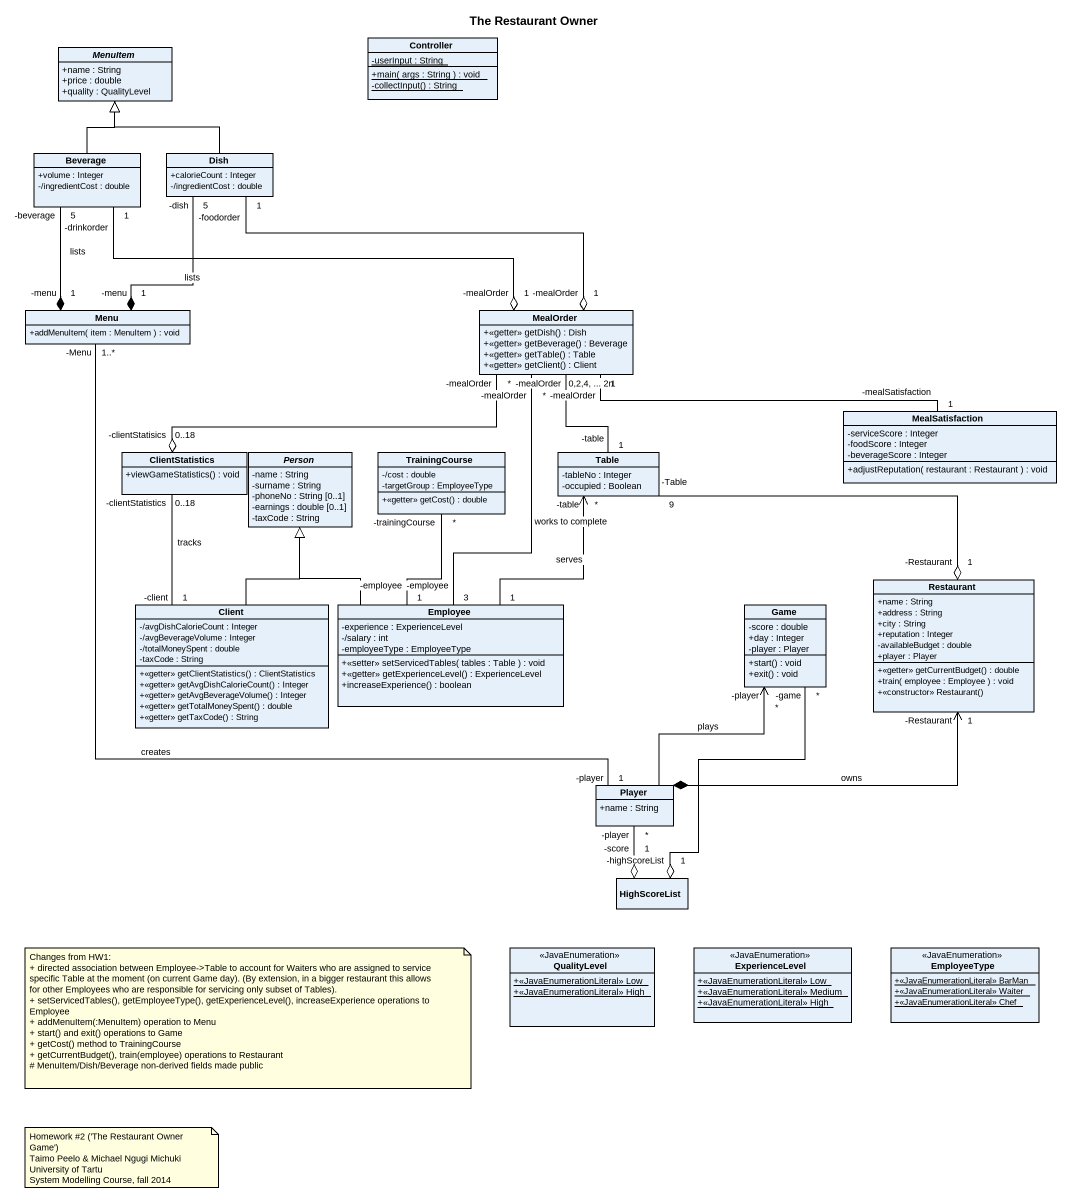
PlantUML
@startuml
title The Restaurant Owner
hide circle
hide empty members
skinparam classAttributeIconSize 0
abstract class MenuItem {
  +name : String
  +price : double
  +quality : QualityLevel
}
class Controller {
  {static} -userInput : String
  {static} +main( args : String ) : void
  {static} -collectInput() : String
}
class Beverage {
  +volume : Integer
  -/ingredientCost : double
}
class Dish {
  +calorieCount : Integer
  -/ingredientCost : double
}
class Menu {
  +addMenuItem( item : MenuItem ) : void
}
class MealOrder {
  +<<getter>> getDish() : Dish
  +<<getter>> getBeverage() : Beverage
  +<<getter>> getTable() : Table
  +<<getter>> getClient() : Client
}
class MealSatisfaction {
  -serviceScore : Integer
  -foodScore : Integer
  -beverageScore : Integer
  +adjustReputation( restaurant : Restaurant ) : void
}
class ClientStatistics {
  +viewGameStatistics() : void
}
abstract class "Person" as Person_ {
  -name : String
  -surname : String
  -phoneNo : String [0..1]
  -earnings : double [0..1]
  -taxCode : String
}
class TrainingCourse {
  -/cost : double
  -targetGroup : EmployeeType
  +<<getter>> getCost() : double
}
class Table {
  -tableNo : Integer
  -occupied : Boolean
}
class Client {
  -/avgDishCalorieCount : Integer
  -/avgBeverageVolume : Integer
  -/totalMoneySpent : double
  -taxCode : String
  +<<getter>> getClientStatistics() : ClientStatistics
  +<<getter>> getAvgDishCalorieCount() : Integer
  +<<getter>> getAvgBeverageVolume() : Integer
  +<<getter>> getTotalMoneySpent() : double
  +<<getter>> getTaxCode() : String
}
class Employee {
  -experience : ExperienceLevel
  -/salary : int
  -employeeType : EmployeeType
  +<<setter>> setServicedTables( tables : Table ) : void
  +<<getter>> getExperienceLevel() : ExperienceLevel
  +increaseExperience() : boolean
}
class Game {
  -score : double
  +day : Integer
  -player : Player
  +start() : void
  +exit() : void
}
class Restaurant {
  +name : String
  +address : String
  +city : String
  +reputation : Integer
  -availableBudget : double
  +player : Player
  +<<getter>> getCurrentBudget() : double
  +train( employee : Employee ) : void
  +<<constructor>> Restaurant()
}
class Player {
  +name : String
}
class HighScoreList
class QualityLevel <<JavaEnumeration>> {
  {static} +<<JavaEnumerationLiteral>> Low
  {static} +<<JavaEnumerationLiteral>> High
}
class ExperienceLevel <<JavaEnumeration>> {
  {static} +<<JavaEnumerationLiteral>> Low
  {static} +<<JavaEnumerationLiteral>> Medium
  {static} +<<JavaEnumerationLiteral>> High
}
class EmployeeType <<JavaEnumeration>> {
  {static} +<<JavaEnumerationLiteral>> BarMan
  {static} +<<JavaEnumerationLiteral>> Waiter
  {static} +<<JavaEnumerationLiteral>> Chef
}
Beverage -up-|> MenuItem
Dish -up-|> MenuItem
Menu "1\n-menu" *-up- "5\n-beverage" Beverage : lists
Menu "1\n-menu" *-up- "5\n-dish" Dish : lists
MealOrder "1\n-mealOrder" o-left- "1\n-drinkorder" Beverage
MealOrder "1\n-mealOrder" o-left- "1\n-foodorder" Dish
MealSatisfaction "1\n-mealSatisfaction" -left- "1\n-mealOrder" MealOrder
ClientStatistics "0..18\n-clientStatisics" o-right- "*\n-mealOrder" MealOrder
Table "1\n-table" -up- "0,2,4, ... 2n\n-mealOrder" MealOrder
Client "1\n-client" -up- "0..18\n-clientStatistics" ClientStatistics : tracks
Client -up-|> Person_
Employee "3\n-employee" -up- "*\n-mealOrder" MealOrder : works to complete
Employee -up-|> Person_
Employee "1\n-employee" -up- "*\n-trainingCourse" TrainingCourse
Employee "1" -up-> "*\n-table" Table : serves
Restaurant "1\n-Restaurant" o-left- "9\n-Table" Table
Player "1\n-player" -up- "1..*\n-Menu" Menu : creates
Player -up-> "*\n-player" Game : plays
Player *-right-> "1\n-Restaurant" Restaurant : owns
HighScoreList "1\n-highScoreList" o-up- "*\n-game" Game
HighScoreList "1\n-score" o-up- "*\n-player" Player
note as N1
  Changes from HW1:
  + directed association between Employee->Table to account for Waiters who are assigned to service specific Table at the moment (on current Game day). (By extension, in a bigger restaurant this allows for other Employees who are responsible for servicing only subset of Tables).
  + setServicedTables(), getEmployeeType(), getExperienceLevel(), increaseExperience operations to Employee
  + addMenuItem(:MenuItem) operation to Menu
  + start() and exit() operations to Game
  + getCost() method to TrainingCourse
  + getCurrentBudget(), train(employee) operations to Restaurant
  # MenuItem/Dish/Beverage non-derived fields made public
end note
note as N2
  Homework #2 ('The Restaurant Owner Game')
  Taimo Peelo & Michael Ngugi Michuki
  University of Tartu
  System Modelling Course, fall 2014
end note
@enduml
